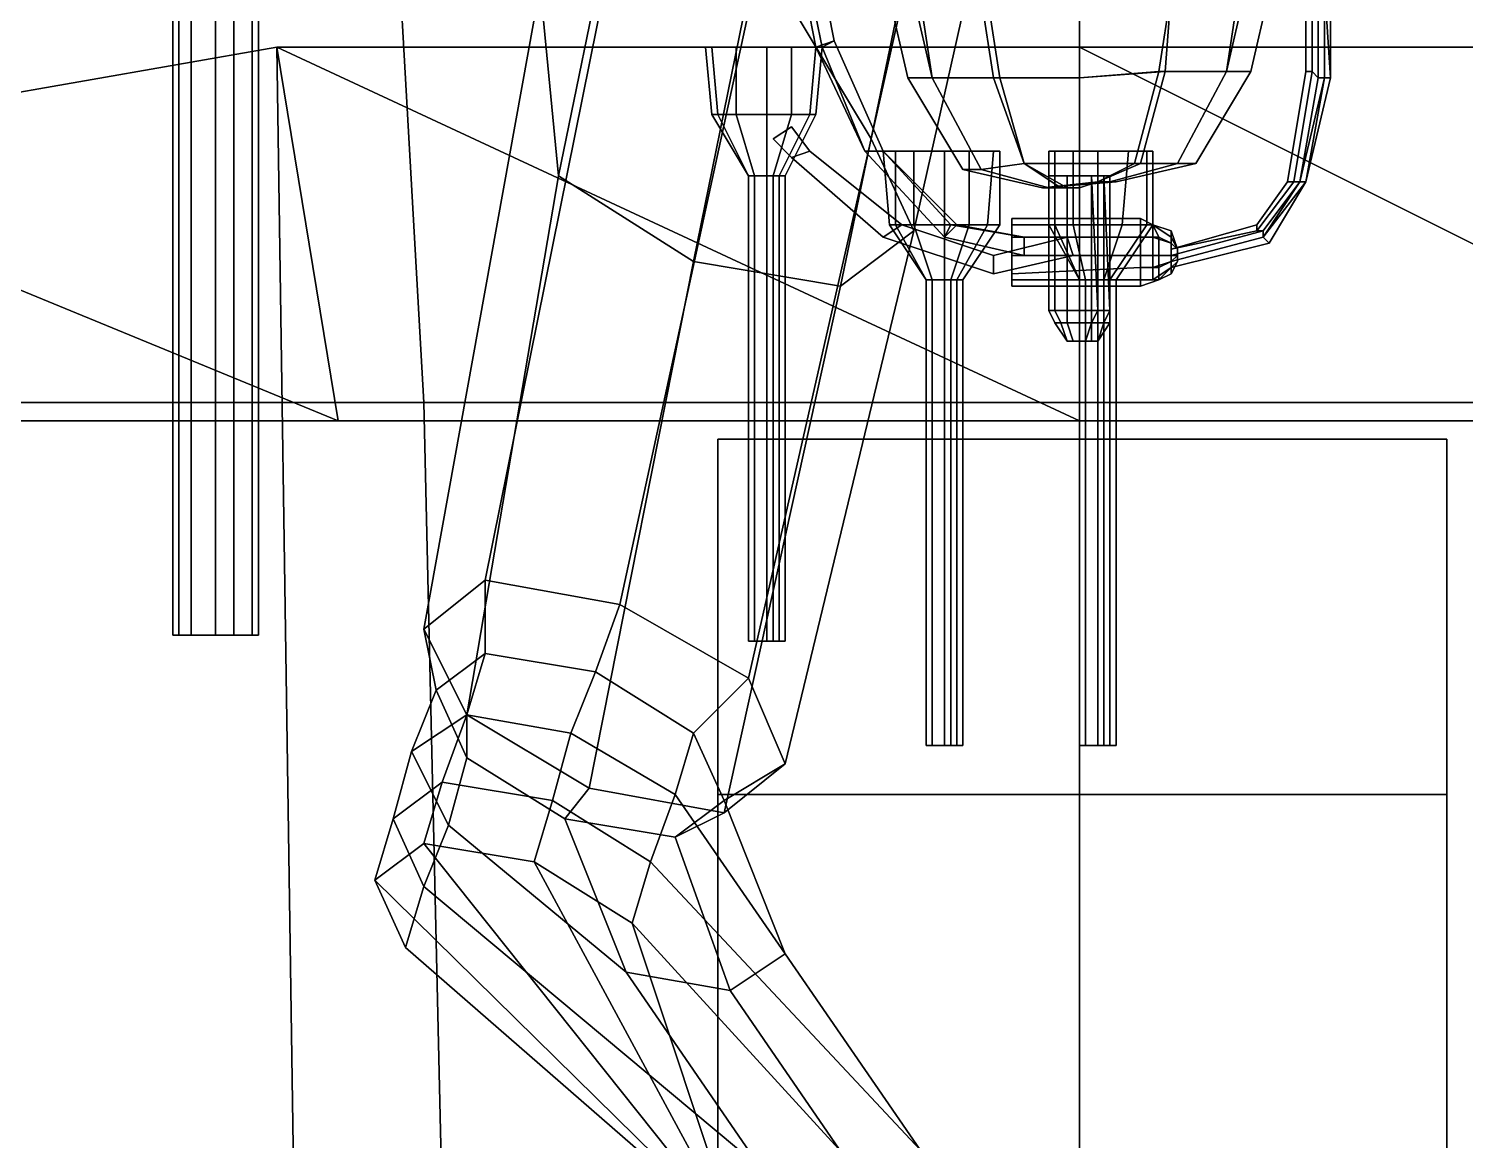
# Model space of a CAD drawing. Extents: x -2750 to 2751, y -1310 to 2918.
# Drawn here: x -171.5 to 63, y -492.5 to -311 of the extents above; entities that cross this region are included whole.
import ezdxf

# ---------------------------------------------------------------- set-up
doc = ezdxf.new("R2010")
doc.units = 0

msp = doc.modelspace()

# ---------------------------------------------------------------- linework, layer by layer
at = {"layer": '161515', "color": 1}
for points in [[(-59, -325, 56), (-60, -325, 60), (-61, -314, 60), (-60, -314, 56)], [(-60, -325, 60), (-59, -325, 65), (-60, -314, 65), (-61, -314, 60)], [(-51, -314, 70), (-60, -314, 56), (-61, -314, 60), (-51, -314, 70)], [(-51, -314, 70), (-61, -314, 60), (-60, -314, 65), (-51, -314, 70)], [(-56, -325, 53), (-59, -325, 56), (-60, -314, 56), (-56, -314, 52)], [(-59, -325, 65), (-56, -325, 68), (-56, -314, 68), (-60, -314, 65)], [(-51, -314, 70), (-56, -314, 52), (-60, -314, 56), (-51, -314, 70)], [(-51, -314, 70), (-60, -314, 65), (-56, -314, 68), (-51, -314, 70)], [(-51, -325, 51), (-56, -325, 53), (-56, -314, 52), (-51, -314, 51)], [(-56, -325, 68), (-51, -325, 69), (-51, -314, 70), (-56, -314, 68)], [(-51, -314, 70), (-51, -314, 51), (-56, -314, 52), (-51, -314, 70)], [(-51, -325, 69), (-47, -325, 68), (-47, -314, 68), (-51, -314, 70)], [(-47, -325, 53), (-51, -325, 51), (-51, -314, 51), (-47, -314, 52)], [(-51, -314, 70), (-47, -314, 68), (-43, -314, 65), (-51, -314, 70)], [(-51, -314, 70), (-43, -314, 65), (-42, -314, 60), (-51, -314, 70)], [(-51, -314, 70), (-42, -314, 60), (-43, -314, 56), (-51, -314, 70)], [(-51, -314, 70), (-43, -314, 56), (-47, -314, 52), (-51, -314, 70)], [(-51, -314, 70), (-47, -314, 52), (-51, -314, 51), (-51, -314, 70)], [(-47, -325, 68), (-44, -325, 65), (-43, -314, 65), (-47, -314, 68)], [(-44, -325, 56), (-47, -325, 53), (-47, -314, 52), (-43, -314, 56)], [(-44, -325, 65), (-43, -325, 60), (-42, -314, 60), (-43, -314, 65)], [(-43, -325, 60), (-44, -325, 56), (-43, -314, 56), (-42, -314, 60)], [(-54, -335, 59), (-54, -335, 60), (-60, -325, 60), (-59, -325, 56)], [(-54, -335, 60), (-54, -335, 62), (-59, -325, 65), (-60, -325, 60)], [(-53, -335, 58), (-54, -335, 59), (-59, -325, 56), (-56, -325, 53)], [(-54, -335, 62), (-53, -335, 63), (-56, -325, 68), (-59, -325, 65)], [(-51, -335, 57), (-53, -335, 58), (-56, -325, 53), (-51, -325, 51)], [(-53, -335, 63), (-51, -335, 63), (-51, -325, 69), (-56, -325, 68)], [(-51, -335, 63), (-50, -335, 63), (-47, -325, 68), (-51, -325, 69)], [(-50, -335, 58), (-51, -335, 57), (-51, -325, 51), (-47, -325, 53)], [(-50, -335, 63), (-49, -335, 62), (-44, -325, 65), (-47, -325, 68)], [(-49, -335, 59), (-50, -335, 58), (-47, -325, 53), (-44, -325, 56)], [(-49, -335, 62), (-48, -335, 60), (-43, -325, 60), (-44, -325, 65)], [(-48, -335, 60), (-49, -335, 59), (-44, -325, 56), (-43, -325, 60)], [(-30, -343, 56), (-31, -343, 60), (-32, -331, 60), (-30, -331, 56)], [(-31, -343, 60), (-30, -343, 65), (-30, -331, 65), (-32, -331, 60)], [(-22, -331, 70), (-30, -331, 56), (-32, -331, 60), (-22, -331, 70)], [(-22, -331, 70), (-32, -331, 60), (-30, -331, 65), (-22, -331, 70)], [(-27, -343, 53), (-30, -343, 56), (-30, -331, 56), (-27, -331, 52)], [(-30, -343, 65), (-27, -343, 68), (-27, -331, 68), (-30, -331, 65)], [(-22, -331, 70), (-27, -331, 52), (-30, -331, 56), (-22, -331, 70)], [(-22, -331, 70), (-30, -331, 65), (-27, -331, 68), (-22, -331, 70)], [(-22, -343, 51), (-27, -343, 53), (-27, -331, 52), (-22, -331, 51)], [(-27, -343, 68), (-22, -343, 69), (-22, -331, 70), (-27, -331, 68)], [(-22, -331, 70), (-22, -331, 51), (-27, -331, 52), (-22, -331, 70)], [(-22, -343, 69), (-18, -343, 68), (-18, -331, 68), (-22, -331, 70)], [(-18, -343, 53), (-22, -343, 51), (-22, -331, 51), (-18, -331, 52)], [(-22, -331, 70), (-18, -331, 68), (-14, -331, 65), (-22, -331, 70)], [(-22, -331, 70), (-14, -331, 65), (-13, -331, 60), (-22, -331, 70)], [(-22, -331, 70), (-13, -331, 60), (-14, -331, 56), (-22, -331, 70)], [(-22, -331, 70), (-14, -331, 56), (-18, -331, 52), (-22, -331, 70)], [(-22, -331, 70), (-18, -331, 52), (-22, -331, 51), (-22, -331, 70)], [(-18, -343, 68), (-15, -343, 65), (-14, -331, 65), (-18, -331, 68)], [(-15, -343, 56), (-18, -343, 53), (-18, -331, 52), (-14, -331, 56)], [(-15, -343, 65), (-13, -343, 60), (-13, -331, 60), (-14, -331, 65)], [(-13, -343, 60), (-15, -343, 56), (-14, -331, 56), (-13, -331, 60)], [(-4, -343, 56), (-5, -343, 60), (-5, -331, 60), (-4, -331, 56)], [(-5, -343, 60), (-4, -343, 65), (-4, -331, 65), (-5, -331, 60)], [(3, -331, 70), (-4, -331, 56), (-5, -331, 60), (3, -331, 70)], [(3, -331, 70), (-5, -331, 60), (-4, -331, 65), (3, -331, 70)], [(-1, -343, 53), (-4, -343, 56), (-4, -331, 56), (-1, -331, 52)], [(-4, -343, 65), (-1, -343, 68), (-1, -331, 68), (-4, -331, 65)], [(3, -331, 70), (-1, -331, 52), (-4, -331, 56), (3, -331, 70)], [(3, -331, 70), (-4, -331, 65), (-1, -331, 68), (3, -331, 70)], [(3, -343, 51), (-1, -343, 53), (-1, -331, 52), (3, -331, 51)], [(-1, -343, 68), (3, -343, 69), (3, -331, 70), (-1, -331, 68)], [(3, -331, 70), (3, -331, 51), (-1, -331, 52), (3, -331, 70)], [(3, -343, 69), (7, -343, 68), (8, -331, 68), (3, -331, 70)], [(7, -343, 53), (3, -343, 51), (3, -331, 51), (8, -331, 52)], [(3, -331, 70), (8, -331, 68), (11, -331, 65), (3, -331, 70)], [(3, -331, 70), (11, -331, 65), (12, -331, 60), (3, -331, 70)], [(3, -331, 70), (12, -331, 60), (11, -331, 56), (3, -331, 70)], [(3, -331, 70), (11, -331, 56), (8, -331, 52), (3, -331, 70)], [(3, -331, 70), (8, -331, 52), (3, -331, 51), (3, -331, 70)], [(7, -343, 68), (11, -343, 65), (11, -331, 65), (8, -331, 68)], [(11, -343, 56), (7, -343, 53), (8, -331, 52), (11, -331, 56)], [(11, -343, 65), (12, -343, 60), (12, -331, 60), (11, -331, 65)], [(12, -343, 60), (11, -343, 56), (11, -331, 56), (12, -331, 60)], [(-53, -411, 58), (-54, -411, 59), (-54, -335, 59), (-53, -335, 58)], [(-54, -411, 59), (-54, -411, 60), (-54, -335, 60), (-54, -335, 59)], [(-54, -411, 60), (-54, -411, 62), (-54, -335, 62), (-54, -335, 60)], [(-54, -411, 62), (-53, -411, 63), (-53, -335, 63), (-54, -335, 62)], [(-51, -411, 57), (-53, -411, 58), (-53, -335, 58), (-51, -335, 57)], [(-53, -411, 63), (-51, -411, 63), (-51, -335, 63), (-53, -335, 63)], [(-51, -411, 63), (-50, -411, 63), (-50, -335, 63), (-51, -335, 63)], [(-50, -411, 58), (-51, -411, 57), (-51, -335, 57), (-50, -335, 58)], [(-50, -411, 63), (-49, -411, 62), (-49, -335, 62), (-50, -335, 63)], [(-49, -411, 59), (-50, -411, 58), (-50, -335, 58), (-49, -335, 59)], [(-49, -411, 62), (-48, -411, 60), (-48, -335, 60), (-49, -335, 62)], [(-48, -411, 60), (-49, -411, 59), (-49, -335, 59), (-48, -335, 60)], [(-25, -352, 59), (-25, -352, 60), (-31, -343, 60), (-30, -343, 56)], [(-25, -352, 60), (-25, -352, 62), (-30, -343, 65), (-31, -343, 60)], [(-24, -352, 58), (-25, -352, 59), (-30, -343, 56), (-27, -343, 53)], [(-25, -352, 62), (-24, -352, 63), (-27, -343, 68), (-30, -343, 65)], [(-22, -352, 57), (-24, -352, 58), (-27, -343, 53), (-22, -343, 51)], [(-24, -352, 63), (-22, -352, 63), (-22, -343, 69), (-27, -343, 68)], [(-22, -352, 63), (-21, -352, 63), (-18, -343, 68), (-22, -343, 69)], [(-21, -352, 58), (-22, -352, 57), (-22, -343, 51), (-18, -343, 53)], [(-21, -352, 63), (-20, -352, 62), (-15, -343, 65), (-18, -343, 68)], [(-20, -352, 59), (-21, -352, 58), (-18, -343, 53), (-15, -343, 56)], [(-20, -352, 62), (-19, -352, 60), (-13, -343, 60), (-15, -343, 65)], [(-19, -352, 60), (-20, -352, 59), (-15, -343, 56), (-13, -343, 60)], [(0, -352, 59), (0, -352, 60), (-5, -343, 60), (-4, -343, 56)], [(0, -352, 60), (0, -352, 62), (-4, -343, 65), (-5, -343, 60)], [(1, -352, 58), (0, -352, 59), (-4, -343, 56), (-1, -343, 53)], [(0, -352, 62), (1, -352, 63), (-1, -343, 68), (-4, -343, 65)], [(3, -352, 57), (1, -352, 58), (-1, -343, 53), (3, -343, 51)], [(1, -352, 63), (3, -352, 63), (3, -343, 69), (-1, -343, 68)], [(3, -352, 63), (4, -352, 63), (7, -343, 68), (3, -343, 69)], [(4, -352, 58), (3, -352, 57), (3, -343, 51), (7, -343, 53)], [(4, -352, 63), (5, -352, 62), (11, -343, 65), (7, -343, 68)], [(5, -352, 59), (4, -352, 58), (7, -343, 53), (11, -343, 56)], [(5, -352, 62), (6, -352, 60), (12, -343, 60), (11, -343, 65)], [(6, -352, 60), (5, -352, 59), (11, -343, 56), (12, -343, 60)], [(-24, -428, 58), (-25, -428, 59), (-25, -352, 59), (-24, -352, 58)], [(-25, -428, 59), (-25, -428, 60), (-25, -352, 60), (-25, -352, 59)], [(-25, -428, 60), (-25, -428, 62), (-25, -352, 62), (-25, -352, 60)], [(-25, -428, 62), (-24, -428, 63), (-24, -352, 63), (-25, -352, 62)], [(-22, -428, 57), (-24, -428, 58), (-24, -352, 58), (-22, -352, 57)], [(-24, -428, 63), (-22, -428, 63), (-22, -352, 63), (-24, -352, 63)], [(-22, -428, 63), (-21, -428, 63), (-21, -352, 63), (-22, -352, 63)], [(-21, -428, 58), (-22, -428, 57), (-22, -352, 57), (-21, -352, 58)], [(-21, -428, 63), (-20, -428, 62), (-20, -352, 62), (-21, -352, 63)], [(-20, -428, 59), (-21, -428, 58), (-21, -352, 58), (-20, -352, 59)], [(-20, -428, 62), (-19, -428, 60), (-19, -352, 60), (-20, -352, 62)], [(-19, -428, 60), (-20, -428, 59), (-20, -352, 59), (-19, -352, 60)], [(1, -428, 58), (0, -428, 59), (0, -352, 59), (1, -352, 58)], [(0, -428, 59), (0, -428, 60), (0, -352, 60), (0, -352, 59)], [(0, -428, 60), (0, -428, 62), (0, -352, 62), (0, -352, 60)], [(0, -428, 62), (1, -428, 63), (1, -352, 63), (0, -352, 62)], [(3, -428, 57), (1, -428, 58), (1, -352, 58), (3, -352, 57)], [(1, -428, 63), (3, -428, 63), (3, -352, 63), (1, -352, 63)], [(3, -428, 63), (4, -428, 63), (4, -352, 63), (3, -352, 63)], [(4, -428, 58), (3, -428, 57), (3, -352, 57), (4, -352, 58)], [(4, -428, 63), (5, -428, 62), (5, -352, 62), (4, -352, 63)], [(5, -428, 59), (4, -428, 58), (4, -352, 58), (5, -352, 59)], [(5, -428, 62), (6, -428, 60), (6, -352, 60), (5, -352, 62)], [(6, -428, 60), (5, -428, 59), (5, -352, 59), (6, -352, 60)], [(-53, -411, 63), (-54, -411, 62), (-54, -411, 60), (-53, -411, 63)], [(-53, -411, 63), (-54, -411, 60), (-54, -411, 59), (-53, -411, 63)], [(-53, -411, 63), (-54, -411, 59), (-53, -411, 58), (-53, -411, 63)], [(-53, -411, 63), (-53, -411, 58), (-51, -411, 57), (-53, -411, 63)], [(-53, -411, 63), (-51, -411, 57), (-50, -411, 58), (-53, -411, 63)], [(-53, -411, 63), (-50, -411, 58), (-49, -411, 59), (-53, -411, 63)], [(-53, -411, 63), (-49, -411, 59), (-48, -411, 60), (-53, -411, 63)], [(-53, -411, 63), (-48, -411, 60), (-49, -411, 62), (-53, -411, 63)], [(-53, -411, 63), (-49, -411, 62), (-50, -411, 63), (-53, -411, 63)], [(-53, -411, 63), (-50, -411, 63), (-51, -411, 63), (-53, -411, 63)], [(-24, -428, 63), (-25, -428, 62), (-25, -428, 60), (-24, -428, 63)], [(-24, -428, 63), (-25, -428, 60), (-25, -428, 59), (-24, -428, 63)], [(-24, -428, 63), (-25, -428, 59), (-24, -428, 58), (-24, -428, 63)], [(-24, -428, 63), (-24, -428, 58), (-22, -428, 57), (-24, -428, 63)], [(-24, -428, 63), (-22, -428, 57), (-21, -428, 58), (-24, -428, 63)], [(-24, -428, 63), (-21, -428, 58), (-20, -428, 59), (-24, -428, 63)], [(-24, -428, 63), (-20, -428, 59), (-19, -428, 60), (-24, -428, 63)], [(-24, -428, 63), (-19, -428, 60), (-20, -428, 62), (-24, -428, 63)], [(-24, -428, 63), (-20, -428, 62), (-21, -428, 63), (-24, -428, 63)], [(-24, -428, 63), (-21, -428, 63), (-22, -428, 63), (-24, -428, 63)], [(1, -428, 63), (0, -428, 62), (0, -428, 60), (1, -428, 63)], [(1, -428, 63), (0, -428, 60), (0, -428, 59), (1, -428, 63)], [(1, -428, 63), (0, -428, 59), (1, -428, 58), (1, -428, 63)], [(1, -428, 63), (1, -428, 58), (3, -428, 57), (1, -428, 63)], [(1, -428, 63), (3, -428, 57), (4, -428, 58), (1, -428, 63)], [(1, -428, 63), (4, -428, 58), (5, -428, 59), (1, -428, 63)], [(1, -428, 63), (5, -428, 59), (6, -428, 60), (1, -428, 63)], [(1, -428, 63), (6, -428, 60), (5, -428, 62), (1, -428, 63)], [(1, -428, 63), (5, -428, 62), (4, -428, 63), (1, -428, 63)], [(1, -428, 63), (4, -428, 63), (3, -428, 63), (1, -428, 63)]]:
    msp.add_3dface(points, dxfattribs=at)
at = {"layer": '169123', "color": 1}
for points in [[(40, -304, -213), (39, -305, -213), (39, -319, -213), (40, -319, -213)], [(39, -305, -210), (40, -304, -210), (40, -319, -210), (39, -319, -210)], [(41, -304, -212), (40, -304, -213), (41, -319, -213), (41, -319, -212)], [(40, -304, -213), (40, -304, -213), (40, -319, -213), (41, -319, -213)], [(40, -304, -210), (40, -304, -211), (41, -319, -211), (40, -319, -210)], [(40, -304, -211), (41, -304, -212), (41, -319, -212), (41, -319, -211)], [(-31, -306, -213), (-26, -306, -228), (-24, -319, -227), (-28, -319, -213)], [(-27, -306, -197), (-31, -306, -213), (-28, -319, -213), (-24, -319, -199)], [(-16, -306, -186), (-27, -306, -197), (-24, -319, -199), (-14, -319, -188)], [(-26, -306, -228), (-15, -306, -240), (-13, -319, -237), (-24, -319, -227)], [(0, -305, -181), (-16, -306, -186), (-14, -319, -188), (0, -319, -184)], [(-15, -306, -240), (0, -305, -244), (0, -319, -241), (-13, -319, -237)], [(0, -305, -244), (15, -305, -239), (14, -318, -237), (0, -319, -241)], [(15, -305, -185), (0, -305, -181), (0, -319, -184), (13, -318, -187)], [(26, -305, -196), (15, -305, -185), (13, -318, -187), (24, -318, -198)], [(15, -305, -239), (27, -305, -227), (24, -318, -226), (14, -318, -237)], [(27, -305, -227), (31, -305, -212), (28, -318, -212), (24, -318, -226)], [(31, -305, -212), (26, -305, -196), (24, -318, -198), (28, -318, -212)], [(38, -305, -213), (37, -305, -213), (37, -318, -213), (38, -318, -213)], [(37, -305, -213), (37, -305, -212), (37, -318, -212), (37, -318, -213)], [(37, -305, -212), (37, -305, -211), (37, -318, -211), (37, -318, -212)], [(37, -305, -211), (38, -305, -210), (38, -318, -210), (37, -318, -211)], [(39, -305, -213), (38, -305, -213), (38, -318, -213), (39, -319, -213)], [(38, -305, -210), (39, -305, -210), (39, -319, -210), (38, -318, -210)], [(-41, -308, -209), (-44, -309, -209), (-43, -314, -209), (-40, -313, -209)], [(-44, -309, -209), (-43, -309, -217), (-42, -314, -217), (-43, -314, -209)], [(-43, -309, -217), (-41, -308, -217), (-40, -313, -217), (-42, -314, -217)], [(-41, -308, -217), (-41, -308, -209), (-40, -313, -209), (-40, -313, -217)], [(-40, -313, -209), (-43, -314, -209), (-35, -331, -209), (-32, -331, -209)], [(-43, -314, -209), (-42, -314, -217), (-35, -331, -217), (-35, -331, -209)], [(-42, -314, -217), (-40, -313, -217), (-32, -331, -217), (-35, -331, -217)], [(-40, -313, -217), (-40, -313, -209), (-32, -331, -209), (-32, -331, -217)], [(0, -319, -241), (14, -318, -237), (10, -333, -229), (0, -333, -231)], [(13, -318, -187), (0, -319, -184), (0, -333, -193), (9, -333, -195)], [(24, -318, -198), (13, -318, -187), (9, -333, -195), (16, -333, -202)], [(14, -318, -237), (24, -318, -226), (16, -333, -222), (10, -333, -229)], [(24, -318, -226), (28, -318, -212), (19, -333, -212), (16, -333, -222)], [(28, -318, -212), (24, -318, -198), (16, -333, -202), (19, -333, -212)], [(38, -318, -213), (37, -318, -213), (34, -336, -213), (35, -336, -213)], [(37, -318, -213), (37, -318, -212), (34, -336, -212), (34, -336, -213)], [(37, -318, -212), (37, -318, -211), (34, -336, -211), (34, -336, -212)], [(37, -318, -211), (38, -318, -210), (35, -336, -210), (34, -336, -211)], [(39, -319, -213), (38, -318, -213), (35, -336, -213), (36, -336, -214)], [(38, -318, -210), (39, -319, -210), (36, -336, -210), (35, -336, -210)], [(-28, -319, -213), (-24, -319, -227), (-16, -334, -222), (-19, -334, -213)], [(-24, -319, -199), (-28, -319, -213), (-19, -334, -213), (-16, -334, -203)], [(-24, -319, -227), (-13, -319, -237), (-9, -333, -229), (-16, -334, -222)], [(-14, -319, -188), (-24, -319, -199), (-16, -334, -203), (-9, -333, -196)], [(0, -319, -184), (-14, -319, -188), (-9, -333, -196), (0, -333, -193)], [(-13, -319, -237), (0, -319, -241), (0, -333, -231), (-9, -333, -229)], [(40, -319, -213), (39, -319, -213), (36, -336, -214), (37, -336, -213)], [(39, -319, -210), (40, -319, -210), (36, -336, -210)], [(40, -319, -210), (41, -319, -211), (37, -336, -211), (36, -336, -210)], [(41, -319, -212), (41, -319, -213), (37, -336, -213), (37, -336, -212)], [(41, -319, -213), (40, -319, -213), (37, -336, -213)], [(41, -319, -211), (41, -319, -212), (37, -336, -212), (37, -336, -211)], [(-50, -329, -217), (-47, -327, -217), (-44, -331, -217), (-47, -332, -217)], [(-47, -327, -209), (-50, -329, -209), (-47, -332, -209), (-44, -331, -209)], [(-50, -329, -209), (-47, -327, -209), (-47, -327, -217), (-50, -329, -217)], [(-47, -327, -217), (-47, -327, -209), (-44, -331, -209), (-44, -331, -217)], [(-50, -329, -209), (-50, -329, -217), (-47, -332, -217), (-47, -332, -209)], [(-47, -332, -217), (-44, -331, -217), (-29, -343, -217), (-32, -345, -217)], [(-44, -331, -209), (-47, -332, -209), (-32, -345, -209), (-29, -343, -209)], [(-47, -332, -209), (-47, -332, -217), (-32, -345, -217), (-32, -345, -209)], [(-44, -331, -217), (-44, -331, -209), (-29, -343, -209), (-29, -343, -217)], [(-35, -331, -217), (-32, -331, -217), (-20, -343, -217), (-22, -345, -217)], [(-32, -331, -209), (-35, -331, -209), (-22, -345, -209), (-21, -343, -209)], [(-35, -331, -209), (-35, -331, -217), (-22, -345, -217), (-22, -345, -209)], [(-32, -331, -217), (-32, -331, -209), (-21, -343, -209), (-20, -343, -217)], [(-19, -334, -213), (-16, -334, -222), (-5, -337, -216), (-6, -337, -212)], [(-16, -334, -203), (-19, -334, -213), (-6, -337, -212), (-5, -337, -209)], [(-16, -334, -222), (-9, -333, -229), (-2, -337, -218), (-5, -337, -216)], [(-9, -333, -196), (-16, -334, -203), (-5, -337, -209), (-3, -337, -207)], [(-9, -333, -229), (0, -333, -231), (0, -337, -219), (-2, -337, -218)], [(0, -333, -193), (-9, -333, -196), (-3, -337, -207), (0, -337, -206)], [(-4, -335, -210), (-4, -335, -215), (-5, -335, -212), (-4, -335, -210)], [(-5, -335, -212), (-4, -335, -215), (-4, -357, -215), (-5, -357, -212)], [(-4, -335, -210), (-5, -335, -212), (-5, -357, -212), (-4, -357, -210)], [(-4, -335, -210), (-2, -335, -208), (0, -335, -207), (-4, -335, -210)], [(-4, -335, -210), (0, -335, -207), (2, -335, -208), (-4, -335, -210)], [(-4, -335, -210), (2, -335, -208), (4, -335, -210), (-4, -335, -210)], [(-4, -335, -210), (4, -335, -210), (5, -335, -212), (-4, -335, -210)], [(-4, -335, -210), (5, -335, -212), (4, -335, -215), (-4, -335, -210)], [(-4, -335, -210), (4, -335, -215), (2, -335, -217), (-4, -335, -210)], [(-4, -335, -210), (2, -335, -217), (0, -335, -218), (-4, -335, -210)], [(-4, -335, -210), (0, -335, -218), (-2, -335, -217), (-4, -335, -210)], [(-4, -335, -210), (-2, -335, -217), (-4, -335, -215), (-4, -335, -210)], [(-4, -335, -215), (-2, -335, -217), (-2, -357, -217), (-4, -357, -215)], [(-2, -335, -208), (-4, -335, -210), (-4, -357, -210), (-2, -357, -208)], [(-2, -335, -217), (0, -335, -218), (0, -357, -218), (-2, -357, -217)], [(0, -335, -207), (-2, -335, -208), (-2, -357, -208), (0, -357, -207)], [(0, -333, -231), (10, -333, -229), (3, -336, -218), (0, -337, -219)], [(9, -333, -195), (0, -333, -193), (0, -337, -206), (3, -336, -207)], [(0, -335, -218), (2, -335, -217), (3, -357, -217), (0, -357, -218)], [(2, -335, -208), (0, -335, -207), (0, -357, -207), (2, -357, -208)], [(2, -335, -217), (4, -335, -215), (5, -357, -215), (3, -357, -217)], [(4, -335, -210), (2, -335, -208), (2, -357, -208), (4, -357, -210)], [(10, -333, -229), (16, -333, -222), (5, -336, -215), (3, -336, -218)], [(16, -333, -202), (9, -333, -195), (3, -336, -207), (5, -336, -209)], [(4, -335, -215), (5, -335, -212), (5, -357, -212), (5, -357, -215)], [(5, -335, -212), (4, -335, -210), (4, -357, -210), (5, -357, -212)], [(16, -333, -222), (19, -333, -212), (6, -336, -212), (5, -336, -215)], [(19, -333, -212), (16, -333, -202), (5, -336, -209), (6, -336, -212)], [(-6, -337, -212), (0, -337, -219), (3, -336, -218), (-6, -337, -212)], [(-6, -337, -212), (3, -336, -218), (5, -336, -215), (-6, -337, -212)], [(-6, -337, -212), (5, -336, -215), (6, -336, -212), (-6, -337, -212)], [(-6, -337, -212), (6, -336, -212), (5, -336, -209), (-6, -337, -212)], [(-6, -337, -212), (5, -336, -209), (3, -336, -207), (-6, -337, -212)], [(-6, -337, -212), (3, -336, -207), (0, -337, -206), (-6, -337, -212)], [(-6, -337, -212), (-5, -337, -216), (-2, -337, -218), (-6, -337, -212)], [(-6, -337, -212), (-2, -337, -218), (0, -337, -219), (-6, -337, -212)], [(-6, -337, -212), (0, -337, -206), (-3, -337, -207), (-6, -337, -212)], [(-6, -337, -212), (-3, -337, -207), (-5, -337, -209), (-6, -337, -212)], [(36, -336, -214), (35, -336, -213), (29, -344, -213), (30, -344, -214)], [(35, -336, -213), (34, -336, -213), (29, -343, -213), (29, -344, -213)], [(34, -336, -213), (34, -336, -212), (29, -343, -212), (29, -343, -213)], [(34, -336, -212), (34, -336, -211), (29, -343, -211), (29, -343, -212)], [(34, -336, -211), (35, -336, -210), (29, -344, -210), (29, -343, -211)], [(35, -336, -210), (36, -336, -210), (30, -344, -210), (29, -344, -210)], [(37, -336, -213), (37, -336, -213), (30, -345, -213), (31, -346, -213)], [(37, -336, -213), (36, -336, -214), (30, -344, -214), (30, -345, -213)], [(36, -336, -210), (36, -336, -210), (30, -345, -210), (30, -344, -210)], [(36, -336, -210), (37, -336, -211), (31, -346, -211), (30, -345, -210)], [(37, -336, -212), (37, -336, -213), (31, -346, -213), (31, -346, -212)], [(37, -336, -211), (37, -336, -212), (31, -346, -212), (31, -346, -211)], [(-11, -343, -215), (-11, -342, -212), (10, -342, -212), (10, -343, -215)], [(-11, -342, -212), (-11, -343, -210), (10, -343, -209), (10, -342, -212)], [(-11, -352, -210), (-11, -343, -210), (-11, -342, -212), (-11, -352, -210)], [(-11, -352, -210), (-11, -342, -212), (-11, -343, -215), (-11, -352, -210)], [(10, -343, -215), (10, -342, -212), (12, -343, -212), (12, -343, -214)], [(10, -342, -212), (10, -343, -209), (12, -343, -210), (12, -343, -212)], [(-32, -345, -217), (-29, -343, -217), (-14, -348, -217), (-14, -351, -217)], [(-29, -343, -209), (-32, -345, -209), (-14, -351, -208), (-14, -348, -208)], [(-29, -343, -217), (-29, -343, -209), (-14, -348, -208), (-14, -348, -217)], [(-22, -345, -217), (-20, -343, -217), (-9, -345, -217), (-9, -348, -217)], [(-21, -343, -209), (-22, -345, -209), (-9, -348, -208), (-9, -345, -208)], [(-20, -343, -217), (-21, -343, -209), (-9, -345, -208), (-9, -345, -217)], [(-11, -345, -217), (-11, -343, -215), (10, -343, -215), (10, -345, -217)], [(-11, -343, -210), (-11, -345, -208), (10, -345, -207), (10, -343, -209)], [(-11, -352, -210), (-11, -345, -208), (-11, -343, -210), (-11, -352, -210)], [(-11, -352, -210), (-11, -343, -215), (-11, -345, -217), (-11, -352, -210)], [(10, -345, -217), (10, -343, -215), (12, -343, -214), (13, -345, -216)], [(10, -343, -209), (10, -345, -207), (12, -345, -208), (12, -343, -210)], [(13, -345, -216), (12, -343, -214), (15, -345, -214), (15, -346, -215)], [(12, -343, -214), (12, -343, -212), (15, -344, -212), (15, -345, -214)], [(12, -343, -212), (12, -343, -210), (15, -345, -210), (15, -344, -212)], [(12, -343, -210), (12, -345, -208), (15, -346, -209), (15, -345, -210)], [(29, -344, -213), (29, -343, -213), (15, -347, -213), (15, -347, -214)], [(29, -343, -213), (29, -343, -212), (15, -347, -212), (15, -347, -213)], [(29, -343, -212), (29, -343, -211), (15, -347, -211), (15, -347, -212)], [(29, -343, -211), (29, -344, -210), (15, -347, -210), (15, -347, -211)], [(15, -345, -214), (15, -344, -212), (16, -347, -212), (16, -347, -213)], [(15, -344, -212), (15, -345, -210), (16, -347, -211), (16, -347, -212)], [(30, -345, -213), (30, -344, -214), (15, -348, -214), (15, -349, -214)], [(30, -344, -214), (29, -344, -213), (15, -347, -214), (15, -348, -214)], [(29, -344, -210), (30, -344, -210), (15, -348, -210), (15, -347, -210)], [(30, -344, -210), (30, -345, -210), (15, -349, -210), (15, -348, -210)], [(-32, -345, -209), (-32, -345, -217), (-14, -351, -217), (-14, -351, -208)], [(-22, -345, -209), (-22, -345, -217), (-9, -348, -217), (-9, -348, -208)], [(-14, -351, -217), (-14, -348, -217), (-2, -345, -216), (-1, -348, -216)], [(-14, -348, -217), (-14, -348, -208), (-2, -345, -208), (-2, -345, -216)], [(-14, -348, -208), (-14, -351, -208), (-1, -348, -208), (-2, -345, -208)], [(-11, -348, -218), (-11, -345, -217), (10, -345, -217), (10, -348, -217)], [(-11, -345, -208), (-11, -348, -207), (10, -348, -207), (10, -345, -207)], [(-11, -352, -210), (-11, -348, -207), (-11, -345, -208), (-11, -352, -210)], [(-11, -352, -210), (-11, -345, -217), (-11, -348, -218), (-11, -352, -210)], [(-9, -348, -217), (-9, -345, -217), (-9, -345, -208), (-9, -348, -208)], [(-1, -348, -216), (-2, -345, -216), (-2, -345, -208), (-1, -348, -208)], [(10, -348, -217), (10, -345, -217), (13, -345, -216), (13, -348, -217)], [(10, -345, -207), (10, -348, -207), (12, -348, -207), (12, -345, -208)], [(12, -345, -208), (12, -348, -207), (15, -348, -209), (15, -346, -209)], [(13, -348, -217), (13, -345, -216), (15, -346, -215), (15, -348, -215)], [(15, -346, -215), (15, -345, -214), (16, -347, -213)], [(15, -345, -210), (15, -346, -209), (16, -347, -211)], [(31, -346, -213), (30, -345, -213), (15, -349, -214), (15, -350, -213)], [(30, -345, -210), (31, -346, -211), (15, -350, -211), (15, -349, -210)], [(15, -348, -215), (15, -346, -215), (16, -347, -213), (16, -348, -213)], [(15, -346, -209), (15, -348, -209), (16, -348, -211), (16, -347, -211)], [(31, -346, -212), (31, -346, -213), (15, -350, -213), (15, -350, -212)], [(31, -346, -211), (31, -346, -212), (15, -350, -212), (15, -350, -211)], [(15, -350, -212), (15, -348, -214), (15, -347, -214), (15, -350, -212)], [(15, -350, -212), (15, -347, -214), (15, -347, -213), (15, -350, -212)], [(15, -350, -212), (15, -347, -213), (15, -347, -212), (15, -350, -212)], [(15, -350, -212), (15, -347, -212), (15, -347, -211), (15, -350, -212)], [(15, -350, -212), (15, -347, -211), (15, -347, -210), (15, -350, -212)], [(15, -350, -212), (15, -347, -210), (15, -348, -210), (15, -350, -212)], [(16, -349, -212), (16, -348, -213), (16, -347, -213), (16, -349, -212)], [(16, -349, -212), (16, -347, -213), (16, -347, -213), (16, -349, -212)], [(16, -349, -212), (16, -347, -213), (16, -347, -212), (16, -349, -212)], [(16, -349, -212), (16, -347, -212), (16, -347, -211), (16, -349, -212)], [(16, -349, -212), (16, -347, -211), (16, -347, -211), (16, -349, -212)], [(16, -349, -212), (16, -347, -211), (16, -348, -211), (16, -349, -212)], [(-14, -351, -208), (-14, -351, -217), (-1, -348, -216), (-1, -348, -208)], [(-11, -351, -217), (-11, -348, -218), (10, -348, -217), (10, -350, -217)], [(-11, -348, -207), (-11, -351, -208), (10, -350, -207), (10, -348, -207)], [(-11, -352, -210), (-11, -351, -208), (-11, -348, -207), (-11, -352, -210)], [(-11, -352, -210), (-11, -348, -218), (-11, -351, -217), (-11, -352, -210)], [(10, -350, -217), (10, -348, -217), (13, -348, -217), (13, -350, -216)], [(10, -348, -207), (10, -350, -207), (12, -350, -208), (12, -348, -207)], [(12, -348, -207), (12, -350, -208), (15, -349, -209), (15, -348, -209)], [(12, -350, -208), (12, -352, -210), (15, -350, -210), (15, -349, -209)], [(13, -350, -216), (13, -348, -217), (15, -348, -215), (15, -349, -215)], [(13, -352, -214), (13, -350, -216), (15, -349, -215), (15, -350, -214)], [(15, -350, -214), (15, -349, -215), (16, -348, -213), (16, -349, -213)], [(15, -349, -215), (15, -348, -215), (16, -348, -213)], [(15, -348, -209), (15, -349, -209), (16, -348, -211)], [(15, -349, -209), (15, -350, -210), (16, -349, -211), (16, -348, -211)], [(15, -350, -212), (15, -349, -214), (15, -348, -214), (15, -350, -212)], [(15, -350, -212), (15, -348, -210), (15, -349, -210), (15, -350, -212)], [(15, -351, -212), (15, -350, -214), (16, -349, -213), (16, -349, -212)], [(15, -350, -210), (15, -351, -212), (16, -349, -212), (16, -349, -211)], [(15, -350, -212), (15, -350, -213), (15, -349, -214), (15, -350, -212)], [(15, -350, -212), (15, -349, -210), (15, -350, -211), (15, -350, -212)], [(16, -349, -212), (16, -349, -213), (16, -348, -213), (16, -349, -212)], [(16, -349, -212), (16, -348, -213), (16, -348, -213), (16, -349, -212)], [(16, -349, -212), (16, -348, -211), (16, -348, -211), (16, -349, -212)], [(16, -349, -212), (16, -348, -211), (16, -349, -211), (16, -349, -212)], [(-11, -352, -215), (-11, -351, -217), (10, -350, -217), (10, -352, -215)], [(-11, -351, -208), (-11, -352, -210), (10, -352, -209), (10, -350, -207)], [(-11, -352, -210), (-11, -351, -217), (-11, -352, -215), (-11, -352, -210)], [(10, -352, -215), (10, -350, -217), (13, -350, -216), (13, -352, -214)], [(10, -350, -207), (10, -352, -209), (12, -352, -210), (12, -350, -208)], [(12, -352, -210), (13, -352, -212), (15, -351, -212), (15, -350, -210)], [(13, -352, -212), (13, -352, -214), (15, -350, -214), (15, -351, -212)], [(-11, -353, -212), (-11, -352, -215), (10, -352, -215), (10, -353, -212)], [(-11, -352, -210), (-11, -353, -212), (10, -353, -212), (10, -352, -209)], [(-11, -352, -210), (-11, -352, -215), (-11, -353, -212), (-11, -352, -210)], [(10, -353, -212), (10, -352, -215), (13, -352, -214), (13, -352, -212)], [(10, -352, -209), (10, -353, -212), (13, -352, -212), (12, -352, -210)], [(-5, -357, -212), (-4, -357, -215), (-3, -359, -215), (-4, -359, -212)], [(-4, -357, -210), (-5, -357, -212), (-4, -359, -212), (-3, -359, -210)], [(-4, -357, -215), (-2, -357, -217), (-2, -359, -217), (-3, -359, -215)], [(-2, -357, -208), (-4, -357, -210), (-3, -359, -210), (-2, -359, -208)], [(-2, -357, -217), (0, -357, -218), (0, -359, -217), (-2, -359, -217)], [(0, -357, -207), (-2, -357, -208), (-2, -359, -208), (0, -359, -207)], [(0, -357, -218), (3, -357, -217), (2, -359, -216), (0, -359, -217)], [(2, -357, -208), (0, -357, -207), (0, -359, -207), (2, -359, -208)], [(3, -357, -217), (5, -357, -215), (4, -359, -215), (2, -359, -216)], [(4, -357, -210), (2, -357, -208), (2, -359, -208), (4, -359, -210)], [(5, -357, -215), (5, -357, -212), (5, -359, -212), (4, -359, -215)], [(5, -357, -212), (4, -357, -210), (4, -359, -210), (5, -359, -212)], [(-4, -359, -212), (-3, -359, -215), (-2, -362, -214), (-2, -362, -212)], [(-3, -359, -210), (-4, -359, -212), (-2, -362, -212), (-2, -362, -211)], [(-3, -359, -215), (-2, -359, -217), (-1, -362, -215), (-2, -362, -214)], [(-2, -359, -208), (-3, -359, -210), (-2, -362, -211), (-1, -362, -209)], [(-2, -359, -217), (0, -359, -217), (0, -362, -216), (-1, -362, -215)], [(0, -359, -207), (-2, -359, -208), (-1, -362, -209), (0, -362, -209)], [(0, -359, -217), (2, -359, -216), (2, -362, -215), (0, -362, -216)], [(2, -359, -208), (0, -359, -207), (0, -362, -209), (1, -362, -209)], [(4, -359, -210), (2, -359, -208), (1, -362, -209), (3, -362, -211)], [(2, -359, -216), (4, -359, -215), (3, -362, -214), (2, -362, -215)], [(4, -359, -215), (5, -359, -212), (3, -362, -212), (3, -362, -214)], [(5, -359, -212), (4, -359, -210), (3, -362, -211), (3, -362, -212)], [(-2, -362, -212), (-2, -362, -214), (0, -362, -213), (0, -362, -212)], [(-2, -362, -214), (-1, -362, -215), (0, -362, -213)], [(-1, -362, -209), (-2, -362, -211), (0, -362, -212), (0, -362, -211)], [(-2, -362, -211), (-2, -362, -212), (0, -362, -212)], [(-1, -362, -215), (0, -362, -216), (0, -362, -213)], [(0, -362, -209), (-1, -362, -209), (0, -362, -211)], [(0, -362, -216), (2, -362, -215), (0, -362, -213)], [(2, -362, -215), (3, -362, -214), (1, -362, -213), (0, -362, -213)], [(3, -362, -211), (1, -362, -209), (0, -362, -211), (1, -362, -212)], [(1, -362, -209), (0, -362, -209), (0, -362, -211)], [(0, -362, -212), (0, -362, -213), (0, -362, -213), (0, -362, -212)], [(0, -362, -212), (0, -362, -213), (0, -362, -213), (0, -362, -212)], [(0, -362, -212), (0, -362, -213), (0, -362, -213), (0, -362, -212)], [(0, -362, -212), (0, -362, -213), (1, -362, -213), (0, -362, -212)], [(0, -362, -212), (1, -362, -213), (1, -362, -212), (0, -362, -212)], [(0, -362, -212), (1, -362, -212), (1, -362, -212), (0, -362, -212)], [(0, -362, -212), (1, -362, -212), (0, -362, -211), (0, -362, -212)], [(0, -362, -212), (0, -362, -211), (0, -362, -211), (0, -362, -212)], [(0, -362, -212), (0, -362, -211), (0, -362, -211), (0, -362, -212)], [(0, -362, -212), (0, -362, -211), (0, -362, -212)], [(3, -362, -214), (3, -362, -212), (1, -362, -212), (1, -362, -213)], [(3, -362, -212), (3, -362, -211), (1, -362, -212)]]:
    msp.add_3dface(points, dxfattribs=at)
at = {"layer": '191499', "color": 1}
for points in [[(-220, -585, 242), (-127, -585, 266), (-131, -314, 274), (-228, -331, 249)], [(-121, -375, 250), (-228, -331, 249), (-131, -314, 274), (-121, -375, 250)], [(-127, -585, 266), (0, -585, 270), (0, -314, 278), (-131, -314, 274)], [(-121, -375, 250), (-131, -314, 274), (0, -375, 253), (-121, -375, 250)], [(-131, -314, 274), (0, -314, 278), (0, -375, 253), (-131, -314, 274)], [(0, -585, 270), (128, -585, 266), (132, -314, 274), (0, -314, 278)], [(0, -314, 278), (122, -375, 250), (0, -375, 253), (0, -314, 278)], [(0, -314, 278), (132, -314, 274), (122, -375, 250), (0, -314, 278)], [(-228, -331, 249), (-121, -375, 250), (-211, -375, 227), (-228, -331, 249)]]:
    msp.add_3dface(points, dxfattribs=at)
at = {"layer": '192683', "color": 1}
for points in [[(0, -375, 253), (0, -375, 50), (-257, -375, 48), (0, -375, 253)], [(0, -375, 253), (-257, -375, 48), (-255, -375, 152), (0, -375, 253)], [(0, -375, 253), (-255, -375, 152), (-243, -375, 198), (0, -375, 253)], [(0, -375, 253), (-243, -375, 198), (-211, -375, 227), (0, -375, 253)], [(0, -375, 253), (-211, -375, 227), (-121, -375, 250), (0, -375, 253)], [(0, -375, 253), (122, -375, 250), (160, -375, 224), (0, -375, 253)], [(0, -375, 253), (160, -375, 224), (229, -375, 199), (0, -375, 253)], [(0, -375, 253), (229, -375, 199), (256, -375, 152), (0, -375, 253)], [(0, -375, 253), (256, -375, 152), (258, -375, 48), (0, -375, 253)], [(0, -375, 253), (258, -375, 48), (0, -375, 50), (0, -375, 253)]]:
    msp.add_3dface(points, dxfattribs=at)
at = {"layer": '192891', "color": 1}
for points in [[(-114, -248, -237), (-207, -248, -213), (-204, -372, -217), (-107, -372, -239)], [(-182, -248, 435), (0, -248, 439), (0, -372, 379), (-179, -372, 374)], [(0, -248, -242), (-114, -248, -237), (-107, -372, -239), (0, -372, -244)], [(0, -248, 439), (183, -248, 435), (180, -372, 374), (0, -372, 379)], [(115, -248, -237), (0, -248, -242), (0, -372, -244), (108, -372, -239)], [(-107, -372, -239), (-204, -372, -217), (-187, -548, -223), (-103, -548, -241)], [(-179, -372, 374), (0, -372, 379), (0, -583, 271), (-181, -583, 266)], [(0, -372, -244), (-107, -372, -239), (-103, -548, -241), (0, -548, -245)], [(0, -372, 379), (180, -372, 374), (182, -583, 266), (0, -583, 271)], [(108, -372, -239), (0, -372, -244), (0, -548, -245), (104, -548, -241)]]:
    msp.add_3dface(points, dxfattribs=at)
at = {"layer": '64861', "color": 1}
for points in [[(-34, -329, -93), (-52, -299, -101), (-46, -268, -88), (-25, -289, -71)], [(-88, -304, -73), (-85, -335, -51), (-77, -296, -32), (-86, -289, -67)], [(-27, -344, -62), (-34, -329, -93), (-25, -289, -71), (-16, -295, -37)], [(-97, -401, -146), (-107, -409, -124), (-88, -304, -73), (-75, -292, -94)], [(-75, -405, -150), (-97, -401, -146), (-75, -292, -94), (-52, -299, -101)], [(-39, -353, -38), (-27, -344, -62), (-16, -295, -37), (-28, -300, -11)], [(-85, -335, -51), (-63, -349, -33), (-53, -300, -9), (-77, -296, -32)], [(-54, -417, -134), (-75, -405, -150), (-52, -299, -101), (-34, -329, -93)], [(-63, -349, -33), (-39, -353, -38), (-28, -300, -11), (-53, -300, -9)], [(-107, -409, -124), (-100, -423, -97), (-85, -335, -51), (-88, -304, -73)], [(-48, -431, -107), (-54, -417, -134), (-34, -329, -93), (-27, -344, -62)], [(-100, -423, -97), (-80, -435, -80), (-63, -349, -33), (-85, -335, -51)], [(-58, -439, -85), (-48, -431, -107), (-27, -344, -62), (-39, -353, -38)], [(-80, -435, -80), (-58, -439, -85), (-39, -353, -38), (-63, -349, -33)], [(-97, -413, -148), (-105, -419, -130), (-107, -409, -124), (-97, -401, -146)], [(-79, -416, -152), (-97, -413, -148), (-97, -401, -146), (-75, -405, -150)], [(-63, -426, -139), (-79, -416, -152), (-75, -405, -150), (-54, -417, -134)], [(-105, -419, -130), (-100, -430, -109), (-100, -423, -97), (-107, -409, -124)], [(-100, -423, -155), (-109, -429, -138), (-105, -419, -130), (-97, -413, -148)], [(-83, -426, -159), (-100, -423, -155), (-97, -413, -148), (-79, -416, -152)], [(-66, -436, -146), (-83, -426, -159), (-79, -416, -152), (-63, -426, -139)], [(-58, -437, -117), (-63, -426, -139), (-54, -417, -134), (-48, -431, -107)], [(-109, -429, -138), (-103, -441, -116), (-100, -430, -109), (-105, -419, -130)], [(-104, -434, -163), (-112, -440, -145), (-109, -429, -138), (-100, -423, -155)], [(-86, -437, -166), (-104, -434, -163), (-100, -423, -155), (-83, -426, -159)], [(-100, -430, -109), (-84, -440, -95), (-80, -435, -80), (-100, -423, -97)], [(-70, -447, -153), (-86, -437, -166), (-83, -426, -159), (-66, -436, -146)], [(-48, -462, -104), (-66, -436, -146), (-63, -426, -139), (-58, -437, -117)], [(-112, -440, -145), (-107, -451, -123), (-103, -441, -116), (-109, -429, -138)], [(-103, -441, -116), (-74, -465, -83), (-84, -440, -95), (-100, -430, -109)], [(-66, -443, -99), (-58, -437, -117), (-48, -431, -107), (-58, -439, -85)], [(-107, -444, -170), (-115, -450, -152), (-112, -440, -145), (-104, -434, -163)], [(-89, -447, -173), (-107, -444, -170), (-104, -434, -163), (-86, -437, -166)], [(-84, -440, -95), (-66, -443, -99), (-58, -439, -85), (-80, -435, -80)], [(-26, -494, -71), (-70, -447, -153), (-66, -436, -146), (-48, -462, -104)], [(-73, -457, -160), (-89, -447, -173), (-86, -437, -166), (-70, -447, -153)], [(-57, -468, -86), (-48, -462, -104), (-58, -437, -117), (-66, -443, -99)], [(-115, -450, -152), (-110, -461, -130), (-107, -451, -123), (-112, -440, -145)], [(-74, -465, -83), (-57, -468, -86), (-66, -443, -99), (-84, -440, -95)], [(-107, -451, -123), (-52, -497, -49), (-74, -465, -83), (-103, -441, -116)], [(-56, -508, -56), (-115, -450, -152), (-107, -444, -170), (-56, -508, -56)], [(-56, -508, -56), (-107, -444, -170), (-89, -447, -173), (-56, -508, -56)], [(-56, -508, -56), (-89, -447, -173), (-73, -457, -160), (-56, -508, -56)], [(-30, -504, -78), (-73, -457, -160), (-70, -447, -153), (-26, -494, -71)], [(-56, -508, -56), (-110, -461, -130), (-115, -450, -152), (-56, -508, -56)], [(-110, -461, -130), (-56, -508, -56), (-52, -497, -49), (-107, -451, -123)], [(-56, -508, -56), (-73, -457, -160), (-30, -504, -78), (-56, -508, -56)], [(-35, -500, -53), (-26, -494, -71), (-48, -462, -104), (-57, -468, -86)], [(-52, -497, -49), (-35, -500, -53), (-57, -468, -86), (-74, -465, -83)]]:
    msp.add_3dface(points, dxfattribs=at)
at = {"layer": '83179', "color": 1}
for points in [[(60, -378, -76), (-59, -378, -76), (-59, -378, 86), (60, -378, 86)], [(-59, -378, -76), (-59, -591, -76), (-59, -591, 86), (-59, -378, 86)], [(60, -436, -239), (-59, -436, -239), (-59, -378, -76), (60, -378, -76)], [(-59, -436, -239), (-59, -592, -239), (-59, -591, -76), (-59, -378, -76)], [(60, -591, 86), (60, -378, 86), (-59, -378, 86), (-59, -591, 86)], [(60, -591, -76), (60, -378, -76), (60, -378, 86), (60, -591, 86)], [(60, -592, -239), (60, -436, -239), (60, -378, -76), (60, -591, -76)], [(-59, -592, -239), (-59, -436, -239), (60, -436, -239), (60, -592, -239)]]:
    msp.add_3dface(points, dxfattribs=at)
at = {"layer": '83657', "color": 1}
for points in [[(-147, -410, 73), (-148, -410, 77), (-148, -281, 77), (-147, -281, 73)], [(-148, -410, 77), (-147, -410, 80), (-147, -281, 80), (-148, -281, 77)], [(-145, -410, 71), (-147, -410, 73), (-147, -281, 73), (-145, -281, 71)], [(-147, -410, 80), (-145, -410, 83), (-145, -281, 83), (-147, -281, 80)], [(-141, -410, 70), (-145, -410, 71), (-145, -281, 71), (-141, -281, 70)], [(-145, -410, 83), (-141, -410, 84), (-141, -281, 84), (-145, -281, 83)], [(-141, -410, 84), (-138, -410, 83), (-138, -281, 83), (-141, -281, 84)], [(-138, -410, 71), (-141, -410, 70), (-141, -281, 70), (-138, -281, 71)], [(-138, -410, 83), (-135, -410, 80), (-135, -281, 80), (-138, -281, 83)], [(-135, -410, 73), (-138, -410, 71), (-138, -281, 71), (-135, -281, 73)], [(-135, -410, 80), (-134, -410, 77), (-134, -281, 77), (-135, -281, 80)], [(-134, -410, 77), (-135, -410, 73), (-135, -281, 73), (-134, -281, 77)], [(-145, -410, 83), (-147, -410, 80), (-148, -410, 77), (-145, -410, 83)], [(-145, -410, 83), (-148, -410, 77), (-147, -410, 73), (-145, -410, 83)], [(-145, -410, 83), (-147, -410, 73), (-145, -410, 71), (-145, -410, 83)], [(-145, -410, 83), (-145, -410, 71), (-141, -410, 70), (-145, -410, 83)], [(-145, -410, 83), (-141, -410, 70), (-138, -410, 71), (-145, -410, 83)], [(-145, -410, 83), (-138, -410, 71), (-135, -410, 73), (-145, -410, 83)], [(-145, -410, 83), (-135, -410, 73), (-134, -410, 77), (-145, -410, 83)], [(-145, -410, 83), (-134, -410, 77), (-135, -410, 80), (-145, -410, 83)], [(-145, -410, 83), (-135, -410, 80), (-138, -410, 83), (-145, -410, 83)], [(-145, -410, 83), (-138, -410, 83), (-141, -410, 84), (-145, -410, 83)]]:
    msp.add_3dface(points, dxfattribs=at)

doc.saveas('drawing.dxf')
